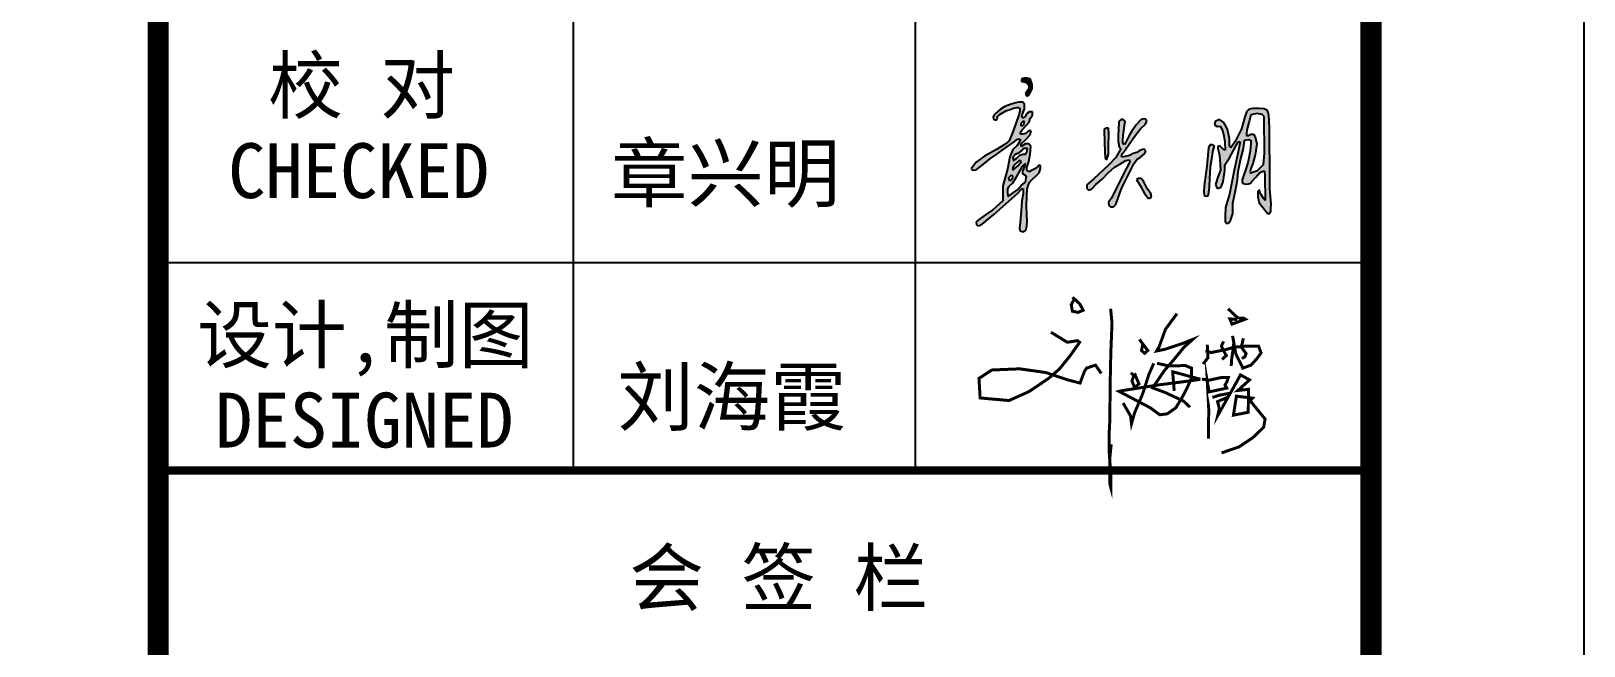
# Model space of a CAD drawing. Extents: x 69728788 to 150676229, y 20327566 to 43663798.
# Drawn here: x 75482328 to 75489625, y 20750754 to 20753641 of the extents above; entities that cross this region are included whole.
import ezdxf

# ---------------------------------------------------------------- set-up
doc = ezdxf.new("R2010")
doc.units = 0
doc.header["$LTSCALE"] = 1000
doc.header["$MEASUREMENT"] = 0
doc.layers.get('0').update_dxf_attribs({"linetype": 'CONTINUOUS'})
doc.layers.add('PUB_TITLE', color=4, linetype='CONTINUOUS')
doc.layers.add('图框', color=253, linetype='CONTINUOUS')
doc.styles.add('STYLE-黑体', font='simhei.ttf')

# ---------------------------------------------------------------- blocks, each defined once
blk = doc.blocks.new('zvzgbzxbz')
for points in [[(-131914, -764902), (-131890, -764907), (-131875, -764925), (-131875, -764948), (-131885, -764963), (-131896, -764980), (-131889, -764996), (-131872, -764988), (-131863, -764969), (-131854, -764948), (-131854, -764921), (-131861, -764896), (-131869, -764884), (-131886, -764880), (-131905, -764880), (-131919, -764884), (-131923, -764894), (-131923, -764902)], [(-131271, -765390), (-131275, -765380), (-131266, -765364), (-131250, -765345), (-131241, -765329), (-131185, -765248), (-131153, -765207), (-131120, -765177), (-131112, -765159), (-131122, -765143), (-131139, -765145), (-131150, -765150), (-131181, -765181), (-131207, -765222), (-131223, -765247), (-131239, -765276), (-131249, -765299), (-131256, -765309), (-131266, -765302), (-131266, -765277), (-131263, -765233), (-131256, -765186), (-131252, -765158), (-131264, -765148), (-131277, -765148), (-131290, -765157), (-131292, -765163), (-131295, -765211), (-131297, -765251), (-131297, -765288), (-131289, -765324), (-131280, -765336), (-131311, -765393), (-131358, -765443), (-131454, -765531), (-131500, -765569), (-131500, -765594), (-131488, -765604), (-131467, -765596), (-131440, -765567), (-131401, -765533), (-131360, -765489), (-131320, -765456), (-131285, -765436), (-131246, -765413), (-131223, -765408), (-131220, -765422), (-131242, -765462), (-131275, -765525), (-131340, -765655), (-131359, -765681), (-131357, -765704), (-131346, -765713), (-131326, -765711), (-131312, -765697), (-131298, -765661), (-131275, -765594), (-131230, -765503), (-131211, -765464), (-131195, -765433), (-131176, -765406), (-131151, -765391), (-131124, -765368), (-131118, -765349), (-131128, -765340), (-131140, -765342), (-131160, -765350), (-131175, -765360), (-131200, -765367), (-131223, -765379), (-131251, -765386)], [(-131356, -765240), (-131360, -765204), (-131373, -765204), (-131388, -765209), (-131384, -765301), (-131380, -765400), (-131369, -765406), (-131358, -765370), (-131358, -765321)], [(-130722, -765450), (-130740, -765576), (-130743, -765618), (-130738, -765640), (-130724, -765644), (-130715, -765640), (-130709, -765619), (-130706, -765580), (-130703, -765531), (-130698, -765451), (-130688, -765388), (-130682, -765346), (-130674, -765319), (-130688, -765310), (-130704, -765310), (-130712, -765330)], [(-131177, -765535), (-131155, -765575), (-131127, -765625), (-131100, -765659), (-131081, -765649), (-131086, -765626), (-131107, -765598), (-131133, -765545), (-131147, -765528), (-131165, -765528)]]:
    blk.add_hatch(color=256).paths.add_polyline_path(points)
h = blk.add_hatch(color=256)
h.paths.add_polyline_path([(-131873, -765486), (-131887, -765477), (-131887, -765457), (-131874, -765418), (-131865, -765371), (-131862, -765322), (-131875, -765304), (-131896, -765304), (-131914, -765315), (-131924, -765321), (-131924, -765304), (-131897, -765278), (-131865, -765246), (-131860, -765221), (-131876, -765221), (-131894, -765237), (-131915, -765243), (-131928, -765242), (-131928, -765229), (-131916, -765212), (-131873, -765165), (-131866, -765141), (-131851, -765119), (-131851, -765098), (-131870, -765097), (-131887, -765109), (-131898, -765127), (-131914, -765139), (-131920, -765130), (-131916, -765110), (-131902, -765079), (-131902, -765049), (-131913, -765036), (-131939, -765036), (-131959, -765039), (-131988, -765048), (-132029, -765063), (-132059, -765082), (-132090, -765109), (-132099, -765118), (-132106, -765133), (-132104, -765146), (-132091, -765150), (-132082, -765150), (-132080, -765138), (-132076, -765126), (-132066, -765117), (-132045, -765105), (-132024, -765092), (-131995, -765082), (-131974, -765073), (-131953, -765070), (-131939, -765070), (-131932, -765077), (-131933, -765094), (-131940, -765118), (-131960, -765179), (-131977, -765227), (-132001, -765286), (-132028, -765306), (-132083, -765341), (-132162, -765384), (-132216, -765423), (-132235, -765448), (-132248, -765466), (-132238, -765475), (-132216, -765472), (-132188, -765451), (-132157, -765427), (-132128, -765404), (-132082, -765372), (-132046, -765346), (-131969, -765291), (-131947, -765275), (-131931, -765275), (-131930, -765286), (-131951, -765316), (-131979, -765342), (-131997, -765388), (-132013, -765469), (-132043, -765576), (-132043, -765674), (-132107, -765732), (-132154, -765764), (-132194, -765792), (-132215, -765810), (-132214, -765828), (-132205, -765835), (-132186, -765831), (-132165, -765816), (-132138, -765792), (-132101, -765761), (-132063, -765727), (-131982, -765655), (-131946, -765623), (-131920, -765596), (-131911, -765593), (-131911, -765628), (-131920, -765673), (-131924, -765738), (-131931, -765813), (-131935, -765849), (-131932, -765866), (-131913, -765873), (-131894, -765862), (-131887, -765836), (-131885, -765802), (-131888, -765766), (-131889, -765706), (-131887, -765643), (-131886, -765595), (-131877, -765568), (-131866, -765549), (-131807, -765491), (-131798, -765463), (-131800, -765444), (-131814, -765444), (-131821, -765457), (-131840, -765468), (-131861, -765480)])
h.paths.add_polyline_path([(-131889, -765513), (-131896, -765553), (-131921, -765572), (-131948, -765601), (-131976, -765621), (-132009, -765645), (-132013, -765623), (-132013, -765596), (-132003, -765580), (-131980, -765558), (-131964, -765530), (-131942, -765491), (-131924, -765461), (-131912, -765445), (-131896, -765432), (-131902, -765456), (-131913, -765482), (-131913, -765501), (-131900, -765507)], flags=16)
h.paths.add_polyline_path([(-131945, -765446), (-131979, -765475), (-131981, -765465), (-131973, -765447), (-131943, -765418), (-131932, -765411), (-131922, -765419)], flags=16)
h.paths.add_polyline_path([(-131978, -765512), (-131979, -765523), (-131992, -765540), (-132005, -765540), (-132006, -765525), (-131991, -765509)], flags=16)
h.paths.add_polyline_path([(-131952, -765398), (-131976, -765412), (-131977, -765396), (-131963, -765374), (-131946, -765366), (-131916, -765343), (-131910, -765335), (-131884, -765334), (-131885, -765351), (-131893, -765371), (-131913, -765371), (-131932, -765377)], flags=16)
h.paths.add_polyline_path([(-131913, -765185), (-131926, -765185), (-131926, -765174), (-131912, -765158), (-131902, -765160), (-131905, -765173)], flags=16)
h = blk.add_hatch(color=256)
h.paths.add_polyline_path([(-130520, -765291), (-130508, -765291), (-130523, -765366), (-130545, -765475), (-130577, -765629), (-130602, -765717), (-130604, -765771), (-130605, -765804), (-130599, -765817), (-130582, -765817), (-130569, -765801), (-130555, -765755), (-130554, -765688), (-130538, -765606), (-130525, -765538), (-130519, -765483), (-130505, -765409), (-130485, -765335), (-130479, -765281), (-130454, -765277), (-130437, -765281), (-130437, -765301), (-130442, -765351), (-130455, -765419), (-130468, -765461), (-130485, -765512), (-130495, -765537), (-130495, -765550), (-130489, -765560), (-130463, -765565), (-130442, -765561), (-130431, -765548), (-130405, -765520), (-130379, -765489), (-130357, -765479), (-130349, -765484), (-130347, -765509), (-130348, -765550), (-130346, -765630), (-130345, -765670), (-130357, -765659), (-130370, -765637), (-130380, -765618), (-130381, -765601), (-130392, -765610), (-130392, -765647), (-130383, -765685), (-130350, -765729), (-130331, -765754), (-130314, -765754), (-130308, -765741), (-130309, -765722), (-130306, -765694), (-130314, -765595), (-130314, -765437), (-130318, -765307), (-130317, -765202), (-130322, -765116), (-130331, -765088), (-130352, -765079), (-130385, -765075), (-130425, -765077), (-130449, -765080), (-130464, -765094), (-130476, -765130), (-130498, -765208), (-130516, -765242), (-130539, -765289), (-130567, -765330), (-130576, -765320), (-130576, -765273), (-130588, -765209), (-130613, -765166), (-130640, -765147), (-130668, -765160), (-130674, -765181), (-130656, -765192), (-130637, -765190), (-130621, -765216), (-130613, -765253), (-130607, -765294), (-130604, -765345), (-130614, -765342), (-130638, -765318), (-130652, -765321), (-130652, -765334), (-130640, -765377), (-130637, -765438), (-130635, -765475), (-130649, -765514), (-130666, -765568), (-130656, -765594), (-130631, -765584), (-130618, -765548), (-130606, -765478), (-130606, -765441), (-130575, -765394)])
h.paths.add_polyline_path([(-130410, -765375), (-130400, -765304), (-130409, -765259), (-130420, -765241), (-130438, -765241), (-130446, -765246), (-130452, -765250), (-130465, -765250), (-130465, -765239), (-130463, -765213), (-130449, -765161), (-130437, -765117), (-130427, -765114), (-130400, -765108), (-130365, -765114), (-130351, -765128), (-130351, -765168), (-130352, -765216), (-130350, -765285), (-130350, -765367), (-130355, -765438), (-130395, -765478), (-130427, -765488), (-130440, -765495), (-130442, -765483), (-130439, -765463), (-130424, -765431)], flags=16)
for p, q in [((-131919, -764884), (-131923, -764894)), ((-131905, -764880), (-131919, -764884)), ((-131886, -764880), (-131905, -764880)), ((-131869, -764884), (-131886, -764880)), ((-131861, -764896), (-131869, -764884)), ((-131923, -764894), (-131923, -764902)), ((-131923, -764902), (-131914, -764902)), ((-131914, -764902), (-131890, -764907)), ((-131885, -764963), (-131896, -764980)), ((-131896, -764980), (-131889, -764996)), ((-131890, -764907), (-131875, -764925)), ((-131875, -764948), (-131885, -764963)), ((-131875, -764925), (-131875, -764948)), ((-131872, -764988), (-131863, -764969)), ((-131863, -764969), (-131854, -764948)), ((-131854, -764921), (-131861, -764896)), ((-131854, -764948), (-131854, -764921)), ((-132059, -765082), (-132090, -765109)), ((-132029, -765063), (-132059, -765082)), ((-131988, -765048), (-132029, -765063)), ((-132024, -765092), (-131995, -765082)), ((-131995, -765082), (-131974, -765073)), ((-131959, -765039), (-131988, -765048)), ((-131974, -765073), (-131953, -765070)), ((-131939, -765036), (-131959, -765039)), ((-131953, -765070), (-131939, -765070)), ((-131913, -765036), (-131939, -765036)), ((-131939, -765070), (-131932, -765077)), ((-131932, -765077), (-131933, -765094)), ((-131916, -765110), (-131902, -765079)), ((-131902, -765049), (-131913, -765036)), ((-131902, -765079), (-131902, -765049)), ((-131889, -764996), (-131872, -764988)), ((-130449, -765080), (-130464, -765094)), ((-130425, -765077), (-130449, -765080)), ((-130385, -765075), (-130425, -765077)), ((-130352, -765079), (-130385, -765075)), ((-130331, -765088), (-130352, -765079)), ((-132099, -765118), (-132106, -765133)), ((-132106, -765133), (-132104, -765146)), ((-132104, -765146), (-132091, -765150)), ((-132090, -765109), (-132099, -765118)), ((-132091, -765150), (-132082, -765150)), ((-132082, -765150), (-132080, -765138)), ((-132080, -765138), (-132076, -765126)), ((-132076, -765126), (-132066, -765117)), ((-132066, -765117), (-132045, -765105)), ((-132045, -765105), (-132024, -765092)), ((-131960, -765179), (-131977, -765227)), ((-131940, -765118), (-131960, -765179)), ((-131933, -765094), (-131940, -765118)), ((-131912, -765158), (-131926, -765174)), ((-131926, -765174), (-131926, -765185)), ((-131926, -765185), (-131913, -765185)), ((-131920, -765130), (-131916, -765110)), ((-131914, -765139), (-131920, -765130)), ((-131916, -765212), (-131873, -765165)), ((-131898, -765127), (-131914, -765139)), ((-131913, -765185), (-131905, -765173)), ((-131902, -765160), (-131912, -765158)), ((-131905, -765173), (-131902, -765160)), ((-131887, -765109), (-131898, -765127)), ((-131870, -765097), (-131887, -765109)), ((-131873, -765165), (-131866, -765141)), ((-131851, -765098), (-131870, -765097)), ((-131866, -765141), (-131851, -765119)), ((-131851, -765119), (-131851, -765098)), ((-131292, -765163), (-131295, -765211)), ((-131290, -765157), (-131292, -765163)), ((-131277, -765148), (-131290, -765157)), ((-131264, -765148), (-131277, -765148)), ((-131252, -765158), (-131264, -765148)), ((-131263, -765233), (-131256, -765186)), ((-131256, -765186), (-131252, -765158)), ((-131181, -765181), (-131207, -765222)), ((-131150, -765150), (-131181, -765181)), ((-131153, -765207), (-131120, -765177)), ((-131139, -765145), (-131150, -765150)), ((-131122, -765143), (-131139, -765145)), ((-131112, -765159), (-131122, -765143)), ((-131120, -765177), (-131112, -765159)), ((-130668, -765160), (-130674, -765181)), ((-130674, -765181), (-130656, -765192)), ((-130640, -765147), (-130668, -765160)), ((-130613, -765166), (-130640, -765147)), ((-130588, -765209), (-130613, -765166)), ((-130476, -765130), (-130498, -765208)), ((-130464, -765094), (-130476, -765130)), ((-130449, -765161), (-130463, -765213)), ((-130437, -765117), (-130449, -765161)), ((-130427, -765114), (-130437, -765117)), ((-130400, -765108), (-130427, -765114)), ((-130365, -765114), (-130400, -765108)), ((-130351, -765128), (-130365, -765114)), ((-130352, -765216), (-130351, -765168)), ((-130351, -765168), (-130351, -765128)), ((-130322, -765116), (-130331, -765088)), ((-130317, -765202), (-130322, -765116)), ((-132001, -765286), (-132028, -765306)), ((-131977, -765227), (-132001, -765286)), ((-131969, -765291), (-131947, -765275)), ((-131930, -765286), (-131951, -765316)), ((-131947, -765275), (-131931, -765275)), ((-131931, -765275), (-131930, -765286)), ((-131928, -765229), (-131916, -765212)), ((-131928, -765242), (-131928, -765229)), ((-131915, -765243), (-131928, -765242)), ((-131924, -765304), (-131897, -765278)), ((-131894, -765237), (-131915, -765243)), ((-131897, -765278), (-131865, -765246)), ((-131876, -765221), (-131894, -765237)), ((-131860, -765221), (-131876, -765221)), ((-131865, -765246), (-131860, -765221)), ((-131373, -765204), (-131388, -765209)), ((-131388, -765209), (-131384, -765301)), ((-131360, -765204), (-131373, -765204)), ((-131356, -765240), (-131360, -765204)), ((-131358, -765321), (-131356, -765240)), ((-131295, -765211), (-131297, -765251)), ((-131297, -765251), (-131297, -765288)), ((-131297, -765288), (-131289, -765324)), ((-131266, -765277), (-131263, -765233)), ((-131266, -765302), (-131266, -765277)), ((-131239, -765276), (-131249, -765299)), ((-131241, -765329), (-131185, -765248)), ((-131223, -765247), (-131239, -765276)), ((-131207, -765222), (-131223, -765247)), ((-131185, -765248), (-131153, -765207)), ((-130656, -765192), (-130637, -765190)), ((-130637, -765190), (-130621, -765216)), ((-130621, -765216), (-130613, -765253)), ((-130613, -765253), (-130607, -765294)), ((-130576, -765273), (-130588, -765209)), ((-130576, -765320), (-130576, -765273)), ((-130516, -765242), (-130539, -765289)), ((-130498, -765208), (-130516, -765242)), ((-130485, -765335), (-130479, -765281)), ((-130479, -765281), (-130454, -765277)), ((-130463, -765213), (-130465, -765239)), ((-130465, -765239), (-130465, -765250)), ((-130465, -765250), (-130452, -765250)), ((-130454, -765277), (-130437, -765281)), ((-130452, -765250), (-130446, -765246)), ((-130446, -765246), (-130438, -765241)), ((-130438, -765241), (-130420, -765241)), ((-130437, -765281), (-130437, -765301)), ((-130420, -765241), (-130409, -765259)), ((-130409, -765259), (-130400, -765304)), ((-130350, -765285), (-130352, -765216)), ((-130350, -765367), (-130350, -765285)), ((-130318, -765307), (-130317, -765202)), ((-132162, -765384), (-132216, -765423)), ((-132083, -765341), (-132162, -765384)), ((-132128, -765404), (-132082, -765372)), ((-132028, -765306), (-132083, -765341)), ((-132082, -765372), (-132046, -765346)), ((-132046, -765346), (-131969, -765291)), ((-131997, -765388), (-132013, -765469)), ((-131979, -765342), (-131997, -765388)), ((-131951, -765316), (-131979, -765342)), ((-131963, -765374), (-131977, -765396)), ((-131946, -765366), (-131963, -765374)), ((-131952, -765398), (-131932, -765377)), ((-131916, -765343), (-131946, -765366)), ((-131932, -765377), (-131913, -765371)), ((-131924, -765321), (-131924, -765304)), ((-131914, -765315), (-131924, -765321)), ((-131910, -765335), (-131916, -765343)), ((-131896, -765304), (-131914, -765315)), ((-131913, -765371), (-131893, -765371)), ((-131884, -765334), (-131910, -765335)), ((-131875, -765304), (-131896, -765304)), ((-131893, -765371), (-131885, -765351)), ((-131885, -765351), (-131884, -765334)), ((-131862, -765322), (-131875, -765304)), ((-131874, -765418), (-131865, -765371)), ((-131865, -765371), (-131862, -765322)), ((-131384, -765301), (-131380, -765400)), ((-131369, -765406), (-131358, -765370)), ((-131358, -765370), (-131358, -765321)), ((-131280, -765336), (-131311, -765393)), ((-131289, -765324), (-131280, -765336)), ((-131275, -765380), (-131266, -765364)), ((-131271, -765390), (-131275, -765380)), ((-131251, -765386), (-131271, -765390)), ((-131256, -765309), (-131266, -765302)), ((-131266, -765364), (-131250, -765345)), ((-131249, -765299), (-131256, -765309)), ((-131223, -765379), (-131251, -765386)), ((-131250, -765345), (-131241, -765329)), ((-131200, -765367), (-131223, -765379)), ((-131175, -765360), (-131200, -765367)), ((-131160, -765350), (-131175, -765360)), ((-131140, -765342), (-131160, -765350)), ((-131151, -765391), (-131124, -765368)), ((-131128, -765340), (-131140, -765342)), ((-131118, -765349), (-131128, -765340)), ((-131124, -765368), (-131118, -765349)), ((-130712, -765330), (-130722, -765450)), ((-130704, -765310), (-130712, -765330)), ((-130688, -765310), (-130704, -765310)), ((-130698, -765451), (-130688, -765388)), ((-130674, -765319), (-130688, -765310)), ((-130688, -765388), (-130682, -765346)), ((-130682, -765346), (-130674, -765319)), ((-130638, -765318), (-130652, -765321)), ((-130652, -765321), (-130652, -765334)), ((-130652, -765334), (-130640, -765377)), ((-130640, -765377), (-130637, -765438)), ((-130614, -765342), (-130638, -765318)), ((-130604, -765345), (-130614, -765342)), ((-130607, -765294), (-130604, -765345)), ((-130567, -765330), (-130576, -765320)), ((-130575, -765394), (-130520, -765291)), ((-130539, -765289), (-130567, -765330)), ((-130567, -765330), (-130567, -765330)), ((-130523, -765366), (-130545, -765475)), ((-130508, -765291), (-130523, -765366)), ((-130520, -765291), (-130508, -765291)), ((-130505, -765409), (-130485, -765335)), ((-130442, -765351), (-130455, -765419)), ((-130437, -765301), (-130442, -765351)), ((-130410, -765375), (-130424, -765431)), ((-130400, -765304), (-130410, -765375)), ((-130355, -765438), (-130350, -765367)), ((-130314, -765437), (-130318, -765307)), ((-132235, -765448), (-132248, -765466)), ((-132248, -765466), (-132238, -765475)), ((-132238, -765475), (-132216, -765472)), ((-132216, -765423), (-132235, -765448)), ((-132216, -765472), (-132188, -765451)), ((-132188, -765451), (-132157, -765427)), ((-132157, -765427), (-132128, -765404)), ((-132013, -765469), (-132043, -765576)), ((-131973, -765447), (-131981, -765465)), ((-131981, -765465), (-131979, -765475)), ((-131979, -765475), (-131945, -765446)), ((-131977, -765396), (-131976, -765412)), ((-131976, -765412), (-131952, -765398)), ((-131943, -765418), (-131973, -765447)), ((-131945, -765446), (-131922, -765419)), ((-131932, -765411), (-131943, -765418)), ((-131924, -765461), (-131942, -765491)), ((-131922, -765419), (-131932, -765411)), ((-131912, -765445), (-131924, -765461)), ((-131913, -765482), (-131902, -765456)), ((-131913, -765501), (-131913, -765482)), ((-131896, -765432), (-131912, -765445)), ((-131912, -765445), (-131912, -765445)), ((-131912, -765445), (-131912, -765445)), ((-131902, -765456), (-131896, -765432)), ((-131896, -765432), (-131896, -765432)), ((-131896, -765432), (-131896, -765432)), ((-131887, -765457), (-131874, -765418)), ((-131887, -765477), (-131887, -765457)), ((-131873, -765486), (-131887, -765477)), ((-131861, -765480), (-131873, -765486)), ((-131840, -765468), (-131861, -765480)), ((-131821, -765457), (-131840, -765468)), ((-131814, -765444), (-131821, -765457)), ((-131800, -765444), (-131814, -765444)), ((-131807, -765491), (-131798, -765463)), ((-131798, -765463), (-131800, -765444)), ((-131358, -765443), (-131454, -765531)), ((-131380, -765400), (-131369, -765406)), ((-131360, -765489), (-131320, -765456)), ((-131311, -765393), (-131358, -765443)), ((-131320, -765456), (-131285, -765436)), ((-131285, -765436), (-131246, -765413)), ((-131242, -765462), (-131275, -765525)), ((-131246, -765413), (-131223, -765408)), ((-131220, -765422), (-131242, -765462)), ((-131230, -765503), (-131211, -765464)), ((-131223, -765408), (-131220, -765422)), ((-131211, -765464), (-131195, -765433)), ((-131195, -765433), (-131176, -765406)), ((-131176, -765406), (-131151, -765391)), ((-130722, -765450), (-130740, -765576)), ((-130703, -765531), (-130698, -765451)), ((-130635, -765475), (-130649, -765514)), ((-130637, -765438), (-130635, -765475)), ((-130618, -765548), (-130606, -765478)), ((-130606, -765441), (-130575, -765394)), ((-130606, -765478), (-130606, -765441)), ((-130545, -765475), (-130577, -765629)), ((-130525, -765538), (-130519, -765483)), ((-130519, -765483), (-130505, -765409)), ((-130468, -765461), (-130485, -765512)), ((-130455, -765419), (-130468, -765461)), ((-130439, -765463), (-130442, -765483)), ((-130442, -765483), (-130440, -765495)), ((-130440, -765495), (-130427, -765488)), ((-130424, -765431), (-130439, -765463)), ((-130427, -765488), (-130395, -765478)), ((-130405, -765520), (-130379, -765489)), ((-130395, -765478), (-130355, -765438)), ((-130379, -765489), (-130357, -765479)), ((-130357, -765479), (-130349, -765484)), ((-130349, -765484), (-130347, -765509)), ((-130314, -765595), (-130314, -765437)), ((-132043, -765576), (-132043, -765674)), ((-132003, -765580), (-132013, -765596)), ((-131991, -765509), (-132006, -765525)), ((-132006, -765525), (-132005, -765540)), ((-132005, -765540), (-131992, -765540)), ((-131980, -765558), (-132003, -765580)), ((-131992, -765540), (-131979, -765523)), ((-131978, -765512), (-131991, -765509)), ((-131964, -765530), (-131980, -765558)), ((-131979, -765523), (-131978, -765512)), ((-131942, -765491), (-131964, -765530)), ((-131948, -765601), (-131921, -765572)), ((-131921, -765572), (-131896, -765553)), ((-131900, -765507), (-131913, -765501)), ((-131889, -765513), (-131900, -765507)), ((-131896, -765553), (-131889, -765513)), ((-131886, -765595), (-131877, -765568)), ((-131877, -765568), (-131866, -765549)), ((-131866, -765549), (-131807, -765491)), ((-131454, -765531), (-131500, -765569)), ((-131500, -765569), (-131500, -765594)), ((-131467, -765596), (-131440, -765567)), ((-131440, -765567), (-131401, -765533)), ((-131401, -765533), (-131360, -765489)), ((-131275, -765525), (-131340, -765655)), ((-131275, -765594), (-131230, -765503)), ((-131165, -765528), (-131177, -765535)), ((-131177, -765535), (-131155, -765575)), ((-131147, -765528), (-131165, -765528)), ((-131155, -765575), (-131127, -765625)), ((-131133, -765545), (-131147, -765528)), ((-131107, -765598), (-131133, -765545)), ((-130740, -765576), (-130743, -765618)), ((-130709, -765619), (-130706, -765580)), ((-130706, -765580), (-130703, -765531)), ((-130649, -765514), (-130666, -765568)), ((-130666, -765568), (-130656, -765594)), ((-130656, -765594), (-130631, -765584)), ((-130631, -765584), (-130618, -765548)), ((-130538, -765606), (-130525, -765538)), ((-130485, -765512), (-130495, -765537)), ((-130495, -765537), (-130495, -765550)), ((-130495, -765550), (-130489, -765560)), ((-130489, -765560), (-130463, -765565)), ((-130463, -765565), (-130442, -765561)), ((-130442, -765561), (-130431, -765548)), ((-130431, -765548), (-130405, -765520)), ((-130347, -765509), (-130348, -765550)), ((-130348, -765550), (-130346, -765630)), ((-132043, -765674), (-132107, -765732)), ((-132063, -765727), (-131982, -765655)), ((-132013, -765596), (-132013, -765623)), ((-132013, -765623), (-132009, -765645)), ((-132009, -765645), (-131976, -765621)), ((-131982, -765655), (-131946, -765623)), ((-131976, -765621), (-131948, -765601)), ((-131946, -765623), (-131920, -765596)), ((-131920, -765673), (-131924, -765738)), ((-131920, -765596), (-131911, -765593)), ((-131911, -765628), (-131920, -765673)), ((-131911, -765593), (-131911, -765628)), ((-131889, -765706), (-131887, -765643)), ((-131887, -765643), (-131886, -765595)), ((-131500, -765594), (-131488, -765604)), ((-131488, -765604), (-131467, -765596)), ((-131340, -765655), (-131359, -765681)), ((-131359, -765681), (-131357, -765704)), ((-131312, -765697), (-131298, -765661)), ((-131298, -765661), (-131275, -765594)), ((-131127, -765625), (-131100, -765659)), ((-131086, -765626), (-131107, -765598)), ((-131100, -765659), (-131081, -765649)), ((-131081, -765649), (-131086, -765626)), ((-130743, -765618), (-130738, -765640)), ((-130738, -765640), (-130724, -765644)), ((-130724, -765644), (-130715, -765640)), ((-130715, -765640), (-130709, -765619)), ((-130577, -765629), (-130602, -765717)), ((-130555, -765755), (-130554, -765688)), ((-130554, -765688), (-130538, -765606)), ((-130381, -765601), (-130392, -765610)), ((-130392, -765610), (-130392, -765647)), ((-130392, -765647), (-130383, -765685)), ((-130383, -765685), (-130350, -765729)), ((-130380, -765618), (-130381, -765601)), ((-130370, -765637), (-130380, -765618)), ((-130357, -765659), (-130370, -765637)), ((-130345, -765670), (-130357, -765659)), ((-130346, -765630), (-130345, -765670)), ((-130306, -765694), (-130314, -765595)), ((-132154, -765764), (-132194, -765792)), ((-132107, -765732), (-132154, -765764)), ((-132138, -765792), (-132101, -765761)), ((-132101, -765761), (-132063, -765727)), ((-131924, -765738), (-131931, -765813)), ((-131888, -765766), (-131889, -765706)), ((-131885, -765802), (-131888, -765766)), ((-131357, -765704), (-131346, -765713)), ((-131346, -765713), (-131326, -765711)), ((-131326, -765711), (-131312, -765697)), ((-130604, -765771), (-130605, -765804)), ((-130602, -765717), (-130604, -765771)), ((-130569, -765801), (-130555, -765755)), ((-130350, -765729), (-130331, -765754)), ((-130331, -765754), (-130314, -765754)), ((-130314, -765754), (-130308, -765741)), ((-130309, -765722), (-130306, -765694)), ((-130308, -765741), (-130309, -765722)), ((-132194, -765792), (-132215, -765810)), ((-132215, -765810), (-132214, -765828)), ((-132214, -765828), (-132205, -765835)), ((-132205, -765835), (-132186, -765831)), ((-132186, -765831), (-132165, -765816)), ((-132165, -765816), (-132138, -765792)), ((-131931, -765813), (-131935, -765849)), ((-131935, -765849), (-131932, -765866)), ((-131932, -765866), (-131913, -765873)), ((-131913, -765873), (-131894, -765862)), ((-131894, -765862), (-131887, -765836)), ((-131887, -765836), (-131885, -765802)), ((-130605, -765804), (-130599, -765817)), ((-130599, -765817), (-130582, -765817)), ((-130582, -765817), (-130569, -765801))]:
    blk.add_line(p, q)

msp = doc.modelspace()

# ---------------------------------------------------------------- linework, layer by layer
at = {"const_width": 14}
for points in [[(75487222.5, 20752390.9), (75487256.4, 20752359.2), (75487271.8, 20752329.6), (75487247.7, 20752319.8), (75487221.4, 20752325.2), (75487215.9, 20752355.9), (75487228, 20752378.8)], [(75487400.9, 20752337), (75487407.5, 20752270.2), (75487402, 20752133.5), (75487399.8, 20752036.1), (75487396.8, 20751803.6), (75487393.7, 20751744.4), (75487394.5, 20751659.1), (75487402.2, 20751555.4), (75487402.2, 20751495.5), (75487397.6, 20751512.4), (75487396.8, 20751631.5), (75487403.7, 20751699.9)], [(75487712.8, 20752314), (75487658.3, 20752239.9), (75487628.9, 20752158.2), (75487616.9, 20752138.6), (75487655, 20752146.2), (75487741.1, 20752174.5), (75487786.9, 20752193), (75487745.5, 20752156), (75487697.5, 20752097.2), (75487653.9, 20752047.1), (75487598.3, 20751965.3), (75487657.2, 20751943.6), (75487743.3, 20751903.3), (75487773.8, 20751874.9)], [(75487953.2, 20752336.8), (75487997.9, 20752293.8), (75488027.2, 20752292.1), (75488034, 20752287.8), (75487971.3, 20752264.6), (75487961, 20752289.5), (75487994.5, 20752286.1)], [(75487120.6, 20752226.5), (75487197.3, 20752179.4), (75487245.4, 20752187.1), (75487255.3, 20752179.4), (75487211.5, 20752117.1), (75487160, 20752053.6), (75487110.8, 20752010.9), (75487018.8, 20751948.6), (75486923.6, 20751905.9), (75486787.8, 20751917.9), (75486782.3, 20752009.8), (75486842.5, 20752049.2), (75486973.9, 20752054.7), (75487096.5, 20752037.2), (75487201.7, 20752002.2), (75487257.5, 20751988), (75487278.3, 20752043.8), (75487288.1, 20752058), (75487329.8, 20752072.2), (75487357.1, 20752032.8)], [(75487536.2, 20752193), (75487575.4, 20752140.7), (75487561.2, 20752127.6), (75487546, 20752140.7), (75487551.4, 20752166.9)], [(75487846.6, 20752139), (75487873.2, 20752131.3), (75487942, 20752145), (75487980.7, 20752156.2), (75488035.8, 20752161.3), (75488096, 20752161.3), (75488108, 20752129.6), (75488089.1, 20752103.8), (75488060.7, 20752072), (75488022, 20752058.2), (75487989.3, 20752125.3), (75487973.9, 20752209.5), (75487979.9, 20752179.4), (75487973.9, 20752127), (75487969.6, 20752100.3), (75487967.8, 20752067.7)], [(75488024.6, 20752198.3), (75488015.1, 20752156.2), (75488037.5, 20752127), (75488032.3, 20752111.5), (75488017.7, 20752102.9)], [(75487855.2, 20752168.2), (75487858.6, 20752107.2), (75487835.4, 20752077.1)], [(75487931.7, 20752183.7), (75487921.4, 20752161.3), (75487937.7, 20752128.7), (75487944.6, 20752116.7), (75487924, 20752098.6)], [(75487619.1, 20752080.8), (75487671.4, 20752068.8), (75487752, 20752069.9), (75487781.5, 20752057.9), (75487781.5, 20752012.2), (75487762.9, 20751970.8), (75487737.9, 20751921.8), (75487707.3, 20751871.7), (75487667, 20751843.3), (75487632.1, 20751839), (75487587.4, 20751871.7), (75487440.3, 20751949), (75487447.9, 20751951.2), (75487627.8, 20751979.5), (75487772.8, 20751998), (75487822.9, 20752005.7)], [(75487459.9, 20751894.3), (75487494.7, 20751833.2), (75487499.1, 20751797.3), (75487513.3, 20751847.4), (75487552.5, 20751940), (75487580.9, 20752029.3), (75487603.8, 20752080.5)], [(75487692.1, 20752048.1), (75487699.7, 20751951.2)], [(75487830.2, 20752006.4), (75487863.8, 20752001.3), (75487922.2, 20752014.2), (75487954, 20752014.2), (75487948, 20751995.2), (75487938.6, 20751978.9), (75487946.3, 20751964.3), (75487863.8, 20751946.3), (75487855.2, 20751995.2), (75487862, 20751862), (75487861.2, 20751788.1), (75487860.3, 20751726.2)], [(75487495.8, 20752036.1), (75487520.9, 20752015.4), (75487534, 20751983.9), (75487513.3, 20751967.5), (75487501.3, 20751998), (75487508.9, 20752020.9), (75487522, 20752031.8)], [(75487822.9, 20752005.7), (75487691, 20752041.6)], [(75487879.2, 20751920.5), (75487911.9, 20751930.8), (75487957.5, 20751939.4), (75487953.2, 20751922.2), (75487903.3, 20751900.7), (75487911.9, 20751868.9), (75487904.2, 20751835.4), (75487995.3, 20751997), (75488010.8, 20752026.2), (75488053.8, 20752003), (75487998.8, 20751953.1), (75488048.6, 20751958.3), (75488047.8, 20751850.9), (75487978.1, 20751837.1), (75487991.9, 20751926.5), (75488067.6, 20751917), (75488067.6, 20751917), (75488057.2, 20751904.1), (75488126.9, 20751819.1), (75488120, 20751780.4), (75488070.1, 20751732.3), (75488004.8, 20751688.4), (75487922.2, 20751660.1)]]:
    msp.add_lwpolyline(points, dxfattribs=at)
at = {"layer": 'PUB_TITLE'}
msp.add_lwpolyline([(75430225.1, 20725966.1), (75430225.1, 20767966.1), (75489625.1, 20767966.1), (75489625.1, 20725966.1)], close=True, dxfattribs=at)
at = {"layer": 'PUB_TITLE', "const_width": 100}
msp.add_lwpolyline([(75432725.1, 20726966.1), (75488625.1, 20726966.1), (75488625.1, 20766966.1), (75432725.1, 20766966.1)], close=True, dxfattribs=at)
at = {"layer": '图框', "color": 4}
msp.add_line((75482925.1, 20766966.1), (75482925.1, 20726966.1), dxfattribs=at)
at = {"layer": '图框', "color": 0}
for p, q in [((75482925.1, 20752553.4), (75488603, 20752553.4)), ((75482925.1, 20751577.3), (75488603, 20751577.3))]:
    msp.add_line(p, q, dxfattribs=at)
at = {"layer": '图框', "color": 4, "const_width": 98.6}
msp.add_lwpolyline([(75482925.1, 20766966.1), (75482925.1, 20726966.1)], dxfattribs=at)
msp.add_lwpolyline([(75482925.1, 20766966.1), (75488625.1, 20766966.1), (75488625.1, 20726966.1), (75482925.1, 20726966.1)], close=True, dxfattribs=at)
at = {"layer": '图框', "color": 0}
for points in [[(75486484, 20751577.3), (75486484, 20758214.6)], [(75484877.2, 20751577.3), (75484877.2, 20757238.6)]]:
    msp.add_lwpolyline(points, dxfattribs=at)
at = {"layer": '图框', "color": 0, "const_width": 39.5}
msp.add_lwpolyline([(75482925.1, 20751577.3), (75488603, 20751577.3)], dxfattribs=at)

# ---------------------------------------------------------------- block references
at = {"xscale": 0.7261718809604645, "yscale": 0.7261718809604645, "zscale": 0.7261718809604645}
msp.add_blockref('zvzgbzxbz', (75582780.2, 21308853.9), dxfattribs=at)

# ---------------------------------------------------------------- texts
at = {"layer": '图框', "color": 0, "style": 'STYLE-黑体'}
for s, p in [('校 对', (75483442.2, 20753256.8)), ('CHECKED  ', (75483254.1, 20752856.6)), ('设计,制图', (75483108.7, 20752085.6)), ('DESIGNED ', (75483193, 20751685.3)), ('会 签 栏', (75485138.7, 20750945.2))]:
    msp.add_text(s, height=257.69, dxfattribs=at).set_placement(p)
at = {"layer": '图框', "color": 1, "style": 'STYLE-黑体'}
for s, p in [('章兴明', (75485053.9, 20752841.8)), ('刘海霞', (75485083.8, 20751792))]:
    msp.add_text(s, height=262.94, dxfattribs=at).set_placement(p)

doc.saveas('drawing.dxf')
